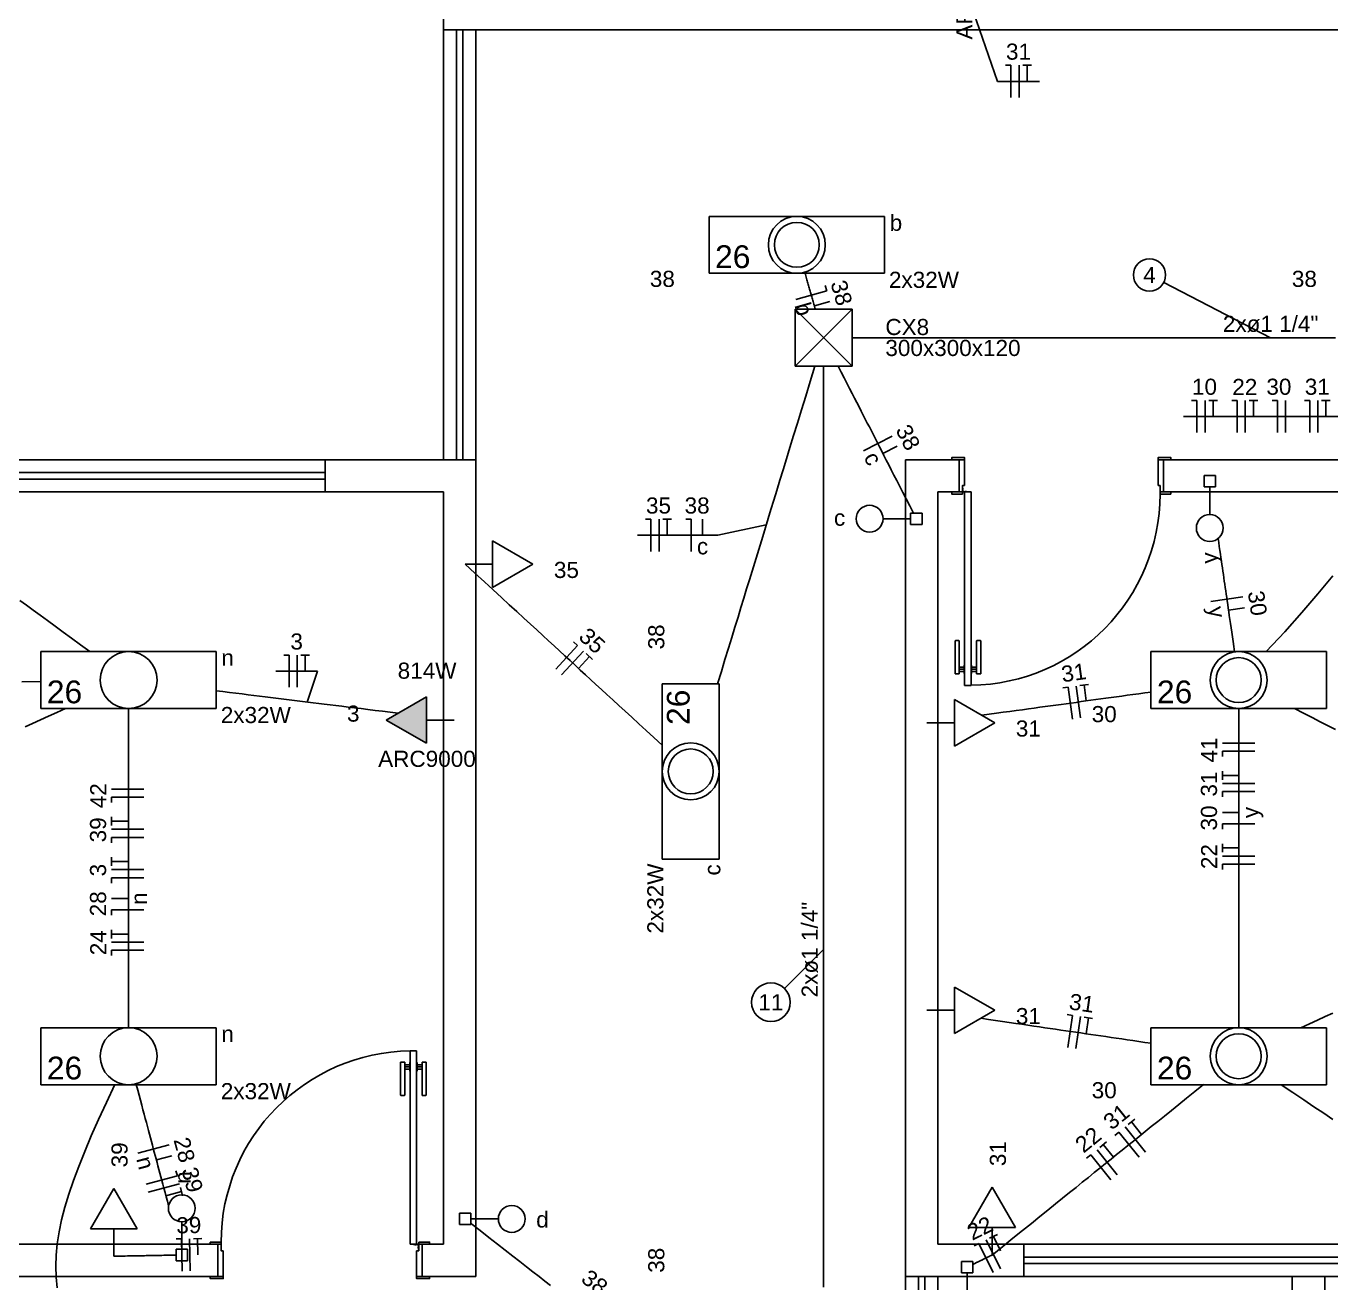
# Model space of a CAD drawing. Header units: millimetres. Extents: x -182 to 147, y -1396 to 58.
# Drawn here: x -159.95 to -147.8, y 31.37 to 43.06 of the extents above; entities that cross this region are included whole.
import ezdxf

# ---------------------------------------------------------------- set-up
doc = ezdxf.new("R2010")
doc.units = ezdxf.units.MM
doc.header["$LTSCALE"] = 10
doc.header["$MEASUREMENT"] = 0
for name, color, linetype in [('Arquitetura', 8, 'Continuous'), ('EL-Condutos', 4, 'Continuous'), ('EL-Fios (Fase 1)', 7, 'Continuous'), ('EL-Fios (Fase 2)', 7, 'Continuous'), ('EL-Fios (Fase 3)', 7, 'Continuous'), ('EL-Fios (Neutro)', 170, 'Continuous'), ('EL-Fios (Retorno)', 10, 'Continuous'), ('EL-Fios (Terra)', 90, 'Continuous'), ('EL-Textos conduto', 7, 'Continuous'), ('EL-Textos fios', 7, 'Continuous'), ('P-SIMBOL', 170, 'Continuous'), ('Textos', 7, 'Continuous')]:
    doc.layers.add(name, color=color, linetype=linetype)
doc.styles.add('Arial', font='arial.ttf')

msp = doc.modelspace()

# ---------------------------------------------------------------- hatches: boundary and pattern name
at = {"layer": 'P-SIMBOL', "linetype": 'Continuous'}
msp.add_hatch(color=256, dxfattribs=at).paths.add_polyline_path([(-156.2202, 36.8202), (-156.5952, 36.6037), (-156.2202, 36.3872)])

# ---------------------------------------------------------------- linework, layer by layer
at = {"layer": 'Arquitetura', "linetype": 'Continuous'}
for p, q in [((-156.063, 45.0259), (-156.063, 43.0259)), ((-143.032, 43.0259), (-155.762, 43.0259)), ((-156.063, 39.0259), (-178.8619, 39.0259)), ((-151.762, 39.0259), (-151.762, 31.4259)), ((-151.333, 39.0259), (-151.762, 39.0259)), ((-145.433, 39.0259), (-149.362, 39.0259)), ((-157.163, 38.9059), (-161.163, 38.9059)), ((-157.163, 38.8459), (-161.163, 38.8459)), ((-156.063, 38.7259), (-167.762, 38.7259)), ((-151.463, 38.7259), (-151.463, 31.7259)), ((-151.333, 38.7259), (-151.463, 38.7259)), ((-145.862, 38.7259), (-149.362, 38.7259)), ((-158.233, 31.7259), (-167.762, 31.7259)), ((-156.063, 31.7259), (-156.192, 31.7259)), ((-145.862, 31.7259), (-151.463, 31.7259)), ((-146.663, 31.6059), (-150.663, 31.6059)), ((-146.663, 31.5459), (-150.663, 31.5459)), ((-158.233, 31.4259), (-168.063, 31.4259)), ((-155.762, 31.4259), (-156.192, 31.4259)), ((-131.163, 31.4259), (-151.463, 31.4259)), ((-148.163, 29.7259), (-148.163, 31.4259)), ((-147.862, 29.7259), (-147.862, 31.4259))]:
    msp.add_line(p, q, dxfattribs=at)
at = {"layer": 'Arquitetura'}
for p, q in [((-155.762, 43.0259), (-156.063, 43.0259)), ((-156.063, 39.0259), (-156.063, 43.0259)), ((-155.942, 43.0259), (-155.942, 39.0259)), ((-155.882, 43.0259), (-155.882, 39.0259)), ((-155.762, 39.0259), (-155.762, 43.0259)), ((-157.163, 39.0259), (-157.163, 38.7259)), ((-156.063, 39.0259), (-155.762, 39.0259)), ((-155.762, 39.0259), (-155.762, 31.4259)), ((-151.23, 38.7589), (-151.23, 38.7539)), ((-156.063, 38.7259), (-156.063, 31.7259)), ((-151.199, 38.7289), (-151.206, 38.7289)), ((-156.325, 31.7229), (-156.319, 31.7229)), ((-156.296, 31.6929), (-156.296, 31.6989)), ((-150.663, 31.7259), (-150.663, 31.4259)), ((-151.463, 31.4259), (-151.762, 31.4259)), ((-151.762, 27.4259), (-151.762, 31.4259)), ((-151.643, 31.4259), (-151.643, 27.4259)), ((-151.583, 31.4259), (-151.583, 27.4259)), ((-151.463, 27.4259), (-151.463, 31.4259))]:
    msp.add_line(p, q, dxfattribs=at)
at = {"layer": 'Arquitetura', "color": 2}
for p, q in [((-151.213, 38.7259), (-151.213, 36.9259)), ((-151.152, 38.7259), (-151.213, 38.7259)), ((-151.152, 36.9259), (-151.152, 38.7259)), ((-151.213, 36.9259), (-151.152, 36.9259)), ((-156.313, 33.5259), (-156.373, 33.5259)), ((-156.373, 33.5259), (-156.373, 31.7259)), ((-156.313, 31.7259), (-156.313, 33.5259)), ((-156.373, 31.7259), (-156.313, 31.7259))]:
    msp.add_line(p, q, dxfattribs=at)
at = {"layer": 'Arquitetura', "color": 3, "linetype": 'Continuous'}
for p, q in [((-151.302, 37.3369), (-151.302, 37.0339)), ((-151.27, 37.3429), (-151.297, 37.3429)), ((-151.262, 37.0339), (-151.262, 37.3369)), ((-151.103, 37.0339), (-151.103, 37.3369)), ((-151.095, 37.3429), (-151.067, 37.3429)), ((-151.063, 37.3369), (-151.063, 37.0339)), ((-151.216, 37.1159), (-151.216, 37.0359)), ((-151.149, 37.1159), (-151.149, 37.0359)), ((-156.463, 33.1159), (-156.463, 33.4189)), ((-156.422, 33.4189), (-156.422, 33.1159)), ((-156.377, 33.3369), (-156.377, 33.4159)), ((-156.309, 33.3369), (-156.309, 33.4159)), ((-156.262, 33.4189), (-156.262, 33.1159)), ((-156.223, 33.1159), (-156.223, 33.4189)), ((-156.429, 33.1099), (-156.458, 33.1099)), ((-156.255, 33.1099), (-156.228, 33.1099))]:
    msp.add_line(p, q, dxfattribs=at)
at = {"layer": 'Arquitetura', "color": 3}
for p, q in [((-151.262, 37.0959), (-151.216, 37.0959)), ((-151.262, 37.0769), (-151.216, 37.0769)), ((-151.262, 37.0559), (-151.216, 37.0559)), ((-151.216, 37.1159), (-151.213, 37.1159)), ((-151.216, 37.0359), (-151.213, 37.0359)), ((-151.149, 37.1159), (-151.152, 37.1159)), ((-151.149, 37.0359), (-151.152, 37.0359)), ((-151.103, 37.0959), (-151.149, 37.0959)), ((-151.103, 37.0769), (-151.149, 37.0769)), ((-151.103, 37.0559), (-151.149, 37.0559)), ((-151.262, 37.0339), (-151.302, 37.0339)), ((-151.103, 37.0339), (-151.063, 37.0339)), ((-156.422, 33.4189), (-156.463, 33.4189)), ((-156.422, 33.3959), (-156.377, 33.3959)), ((-156.377, 33.4159), (-156.373, 33.4159)), ((-156.309, 33.4159), (-156.313, 33.4159)), ((-156.262, 33.3959), (-156.309, 33.3959)), ((-156.262, 33.4189), (-156.223, 33.4189)), ((-156.422, 33.3759), (-156.377, 33.3759)), ((-156.422, 33.3559), (-156.377, 33.3559)), ((-156.377, 33.3369), (-156.373, 33.3369)), ((-156.309, 33.3369), (-156.313, 33.3369)), ((-156.262, 33.3759), (-156.309, 33.3759)), ((-156.262, 33.3559), (-156.309, 33.3559))]:
    msp.add_line(p, q, dxfattribs=at)
for points in [[(-151.213, 39.0259), (-151.262, 39.0259), (-151.333, 39.0259), (-151.333, 39.0459), (-151.213, 39.0459), (-151.213, 39.0259)], [(-149.293, 39.0259), (-149.413, 39.0259), (-149.413, 39.0459), (-149.293, 39.0459), (-149.293, 39.0259)], [(-151.233, 38.7059), (-151.333, 38.7059), (-151.333, 38.7259), (-151.233, 38.7259), (-151.233, 38.7059)], [(-149.293, 38.7059), (-149.393, 38.7059), (-149.393, 38.7259), (-149.293, 38.7259), (-149.293, 38.7059)], [(-158.233, 31.7459), (-158.132, 31.7459), (-158.132, 31.7259), (-158.233, 31.7259), (-158.233, 31.7459)], [(-156.293, 31.7459), (-156.192, 31.7459), (-156.192, 31.7259), (-156.293, 31.7259), (-156.293, 31.7459)], [(-158.233, 31.4259), (-158.112, 31.4259), (-158.112, 31.4059), (-158.233, 31.4059), (-158.233, 31.4259)], [(-156.313, 31.4259), (-156.262, 31.4259), (-156.192, 31.4259), (-156.192, 31.4059), (-156.313, 31.4059), (-156.313, 31.4259)]]:
    msp.add_lwpolyline(points, close=True, dxfattribs=at)
at = {"layer": 'Arquitetura', "color": 2}
for points in [[(-151.213, 38.7859), (-151.233, 38.7859), (-151.233, 38.7259), (-151.262, 38.7259), (-151.262, 39.0259), (-151.213, 39.0259), (-151.213, 38.7859)], [(-149.413, 38.7859), (-149.393, 38.7859), (-149.393, 38.7259), (-149.362, 38.7259), (-149.362, 39.0259), (-149.413, 39.0259), (-149.413, 38.7859)], [(-158.112, 31.6659), (-158.132, 31.6659), (-158.132, 31.7259), (-158.163, 31.7259), (-158.163, 31.4259), (-158.112, 31.4259), (-158.112, 31.6659)], [(-156.313, 31.6659), (-156.293, 31.6659), (-156.293, 31.7259), (-156.262, 31.7259), (-156.262, 31.4259), (-156.313, 31.4259), (-156.313, 31.6659)]]:
    msp.add_lwpolyline(points, close=True, dxfattribs=at)
at = {"layer": 'Arquitetura', "color": 1}
for points in [[(-151.231, 38.7349), (-151.233, 38.7309), (-151.233, 38.7309), (-151.233, 38.7359), (-151.233, 38.7759), (-151.231, 38.7759), (-151.231, 38.7349)], [(-151.224, 38.7279), (-151.228, 38.7259), (-151.228, 38.7259), (-151.223, 38.7259), (-151.183, 38.7259), (-151.183, 38.7279), (-151.224, 38.7279)], [(-156.301, 31.7239), (-156.297, 31.7259), (-156.297, 31.7259), (-156.302, 31.7259), (-156.342, 31.7259), (-156.342, 31.7239), (-156.301, 31.7239)], [(-156.295, 31.7169), (-156.293, 31.7209), (-156.293, 31.7209), (-156.293, 31.7159), (-156.293, 31.6759), (-156.295, 31.6759), (-156.295, 31.7169)]]:
    msp.add_lwpolyline(points, dxfattribs=at)
at = {"layer": 'Arquitetura'}
for points in [[(-151.228, 38.7609), (-151.23, 38.7589), (-151.231, 38.7589)], [(-151.228, 38.7509), (-151.23, 38.7539), (-151.231, 38.7539)], [(-151.228, 38.7569), (-151.228, 38.7569), (-151.228, 38.7609), (-151.228, 38.7609), (-151.228, 38.7509), (-151.228, 38.7509), (-151.228, 38.7559), (-151.228, 38.7559)], [(-151.202, 38.7309), (-151.202, 38.7309), (-151.197, 38.7309), (-151.197, 38.7309), (-151.208, 38.7309), (-151.208, 38.7309), (-151.203, 38.7309), (-151.203, 38.7309)], [(-151.208, 38.7309), (-151.206, 38.7289), (-151.206, 38.7279)], [(-151.197, 38.7309), (-151.199, 38.7289), (-151.199, 38.7279)], [(-156.328, 31.7219), (-156.325, 31.7229), (-156.325, 31.7239)], [(-156.323, 31.7219), (-156.323, 31.7209), (-156.328, 31.7209), (-156.328, 31.7219), (-156.317, 31.7219), (-156.317, 31.7209), (-156.322, 31.7209), (-156.322, 31.7219)], [(-156.317, 31.7219), (-156.319, 31.7229), (-156.319, 31.7239)], [(-156.297, 31.7019), (-156.296, 31.6989), (-156.295, 31.6989)], [(-156.297, 31.6959), (-156.297, 31.6959), (-156.297, 31.6909), (-156.297, 31.6909), (-156.297, 31.7019), (-156.297, 31.7019), (-156.297, 31.6969), (-156.297, 31.6969)], [(-156.297, 31.6909), (-156.296, 31.6929), (-156.295, 31.6929)]]:
    msp.add_lwpolyline(points, dxfattribs=at)
at = {"layer": 'Arquitetura', "color": 1}
for centre in [(-151.228, 38.7309), (-156.297, 31.7209)]:
    msp.add_circle(centre, 0.005, dxfattribs=at)
at = {"layer": 'Arquitetura'}
for centre, start, end in [((-151.177, 38.7109), 270.777, 359.871), ((-156.348, 31.7419), 90.7769, 179.871)]:
    msp.add_arc(centre, 1.7842, start, end, dxfattribs=at)
at = {"layer": 'Arquitetura', "color": 3, "linetype": 'Continuous'}
for centre, start, end in [((-151.297, 37.3369), 99.4623, 180), ((-151.269, 37.3369), 0, 99.4623), ((-151.096, 37.3369), 80.5377, 180), ((-151.068, 37.3369), 0, 80.5377), ((-156.457, 33.1159), 180, 260.538), ((-156.428, 33.1159), 260.538, 0), ((-156.256, 33.1159), 180, 279.462), ((-156.229, 33.1159), 279.462, 0)]:
    msp.add_arc(centre, 0.006, start, end, dxfattribs=at)
at = {"layer": 'EL-Condutos', "linetype": 'Continuous'}
for points in [[(-152.6981, 40.7611), (-152.6945, 40.7485), (-152.6909, 40.7362), (-152.6875, 40.7242), (-152.6841, 40.7124), (-152.6807, 40.7009), (-152.6775, 40.6896), (-152.6743, 40.6784), (-152.6711, 40.6675), (-152.668, 40.6566), (-152.6649, 40.6459), (-152.6619, 40.6354), (-152.6588, 40.6249), (-152.6558, 40.6144), (-152.6529, 40.604), (-152.6499, 40.5936), (-152.6469, 40.5833), (-152.6439, 40.5729), (-152.6409, 40.5624), (-152.6379, 40.5519), (-152.6348, 40.5414), (-152.6317, 40.5307), (-152.6286, 40.5198), (-152.6255, 40.5089), (-152.6222, 40.4977), (-152.619, 40.4864), (-152.6157, 40.4749), (-152.6123, 40.4631), (-152.6088, 40.4511), (-152.6053, 40.4387), (-152.6016, 40.4261)], [(-147.7613, 40.1615), (-147.9652, 40.1615), (-148.1658, 40.1615), (-148.3649, 40.1615), (-148.5639, 40.1615), (-148.7646, 40.1615), (-148.9685, 40.1615), (-149.1772, 40.1615), (-149.3924, 40.1615), (-149.6157, 40.1615), (-149.8486, 40.1615), (-150.0928, 40.1615), (-150.35, 40.1615), (-150.6216, 40.1615), (-150.9094, 40.1615), (-151.2149, 40.1615), (-151.5398, 40.1615), (-151.8857, 40.1615), (-152.2541, 40.1615)], [(-153.5119, 36.9411), (-153.4765, 37.0567), (-153.4428, 37.1669), (-153.4106, 37.2721), (-153.3797, 37.3727), (-153.3501, 37.4694), (-153.3216, 37.5624), (-153.2941, 37.6522), (-153.2674, 37.7394), (-153.2414, 37.8243), (-153.2159, 37.9075), (-153.1908, 37.9893), (-153.166, 38.0703), (-153.1414, 38.1509), (-153.1167, 38.2314), (-153.0918, 38.3125), (-153.0667, 38.3946), (-153.0412, 38.478), (-153.015, 38.5633), (-152.9882, 38.6509), (-152.9605, 38.7413), (-152.9318, 38.8349), (-152.902, 38.9323), (-152.8709, 39.0337), (-152.8384, 39.1397), (-152.8044, 39.2508), (-152.7687, 39.3674), (-152.7312, 39.49), (-152.6917, 39.6189), (-152.65, 39.7548), (-152.6062, 39.898)], [(-152.5254, 39.8999), (-152.5254, 39.3821), (-152.5254, 38.8964), (-152.5254, 38.4407), (-152.5254, 38.0126), (-152.5254, 37.6098), (-152.5254, 37.23), (-152.5254, 36.871), (-152.5254, 36.5303), (-152.5254, 36.2058), (-152.5254, 35.895), (-152.5254, 35.5958), (-152.5254, 35.3058), (-152.5254, 35.0227), (-152.5254, 34.7442), (-152.5254, 34.468), (-152.5254, 34.1918), (-152.5254, 33.9133), (-152.5254, 33.6302), (-152.5254, 33.3402), (-152.5254, 33.0409), (-152.5254, 32.7302), (-152.5254, 32.4057), (-152.5254, 32.065), (-152.5254, 31.706), (-152.5254, 31.3262)], [(-151.6887, 38.5294), (-151.7233, 38.5969), (-151.756, 38.6608), (-151.7869, 38.7211), (-151.8162, 38.7781), (-151.8439, 38.8321), (-151.8701, 38.8834), (-151.8951, 38.932), (-151.9189, 38.9784), (-151.9416, 39.0226), (-151.9633, 39.0651), (-151.9842, 39.1059), (-152.0045, 39.1454), (-152.0242, 39.1838), (-152.0434, 39.2213), (-152.0623, 39.2581), (-152.0809, 39.2945), (-152.0995, 39.3308), (-152.1182, 39.3672), (-152.137, 39.4038), (-152.1561, 39.441), (-152.1755, 39.4791), (-152.1956, 39.5181), (-152.2162, 39.5584), (-152.2377, 39.6002), (-152.26, 39.6438), (-152.2834, 39.6894), (-152.3079, 39.7372), (-152.3336, 39.7874), (-152.3608, 39.8404), (-152.3894, 39.8963)], [(-148.7007, 37.2399), (-148.7077, 37.2879), (-148.7144, 37.334), (-148.7208, 37.3782), (-148.727, 37.4207), (-148.7329, 37.4615), (-148.7386, 37.5008), (-148.7441, 37.5388), (-148.7495, 37.5755), (-148.7546, 37.611), (-148.7596, 37.6455), (-148.7645, 37.679), (-148.7693, 37.7118), (-148.7739, 37.7438), (-148.7785, 37.7752), (-148.783, 37.8062), (-148.7875, 37.8368), (-148.7919, 37.8672), (-148.7963, 37.8975), (-148.8007, 37.9277), (-148.8051, 37.958), (-148.8095, 37.9886), (-148.814, 38.0195), (-148.8185, 38.0508), (-148.8232, 38.0827), (-148.8279, 38.1152), (-148.8327, 38.1486), (-148.8377, 38.1828), (-148.8428, 38.2181), (-148.8481, 38.2545), (-148.8536, 38.2922)], [(-154.0271, 36.3695), (-154.1042, 36.4403), (-154.1769, 36.507), (-154.2456, 36.5701), (-154.3107, 36.6299), (-154.3724, 36.6865), (-154.4312, 36.7405), (-154.4874, 36.7921), (-154.5413, 36.8416), (-154.5933, 36.8894), (-154.6437, 36.9357), (-154.6929, 36.9809), (-154.7413, 37.0253), (-154.7892, 37.0692), (-154.8368, 37.113), (-154.8847, 37.1569), (-154.9331, 37.2014), (-154.9824, 37.2466), (-155.0329, 37.293), (-155.0849, 37.3408), (-155.1389, 37.3904), (-155.1952, 37.4421), (-155.2541, 37.4962), (-155.316, 37.5531), (-155.3812, 37.6129), (-155.4501, 37.6762), (-155.523, 37.7432), (-155.6003, 37.8141), (-155.6823, 37.8894), (-155.7694, 37.9694), (-155.8619, 38.0543)], [(-148.4051, 37.2403), (-148.2331, 37.4261), (-148.0733, 37.6058), (-147.9247, 37.7792), (-147.7862, 37.9466)], [(-160.0039, 37.7158), (-159.9436, 37.6717), (-159.8812, 37.626), (-159.8164, 37.5786), (-159.7486, 37.529), (-159.6777, 37.4771), (-159.6031, 37.4225), (-159.5245, 37.365), (-159.4416, 37.3043), (-159.3539, 37.2401)], [(-159.986, 36.9593), (-159.8123, 36.9637)], [(-158.1777, 36.8758), (-158.1145, 36.868), (-158.0534, 36.8605), (-157.9943, 36.8532), (-157.9371, 36.8462), (-157.8815, 36.8393), (-157.8273, 36.8327), (-157.7744, 36.8262), (-157.7226, 36.8198), (-157.6717, 36.8136), (-157.6215, 36.8074), (-157.5718, 36.8013), (-157.5225, 36.7952), (-157.4733, 36.7892), (-157.4242, 36.7831), (-157.3748, 36.7771), (-157.325, 36.771), (-157.2747, 36.7648), (-157.2236, 36.7585), (-157.1716, 36.7521), (-157.1184, 36.7456), (-157.0639, 36.7389), (-157.008, 36.732), (-156.9504, 36.7249), (-156.8909, 36.7176), (-156.8294, 36.7101), (-156.7656, 36.7022), (-156.6995, 36.6941), (-156.6307, 36.6856), (-156.5592, 36.6769), (-156.4847, 36.6677)], [(-151.0533, 36.6485), (-150.984, 36.6579), (-150.9175, 36.6671), (-150.8535, 36.6758), (-150.7918, 36.6843), (-150.7323, 36.6924), (-150.6748, 36.7003), (-150.6192, 36.7079), (-150.5653, 36.7153), (-150.513, 36.7224), (-150.462, 36.7294), (-150.4122, 36.7362), (-150.3634, 36.7429), (-150.3156, 36.7495), (-150.2684, 36.7559), (-150.2218, 36.7623), (-150.1756, 36.7686), (-150.1296, 36.7749), (-150.0836, 36.7812), (-150.0376, 36.7875), (-149.9913, 36.7938), (-149.9446, 36.8002), (-149.8972, 36.8067), (-149.8491, 36.8133), (-149.8001, 36.82), (-149.75, 36.8269), (-149.6987, 36.8339), (-149.6459, 36.8411), (-149.5916, 36.8486), (-149.5355, 36.8562), (-149.4775, 36.8642)], [(-159.9549, 36.5412), (-159.886, 36.5723), (-159.8142, 36.6048), (-159.7393, 36.6386), (-159.661, 36.674), (-159.579, 36.7111)], [(-158.9929, 36.7103), (-158.9929, 36.5739), (-158.9929, 36.4451), (-158.9929, 36.3236), (-158.9929, 36.2088), (-158.9929, 36.1), (-158.9929, 35.9968), (-158.9929, 35.8986), (-158.9929, 35.8048), (-158.9929, 35.7149), (-158.9929, 35.6283), (-158.993, 35.5445), (-158.993, 35.4629), (-158.993, 35.383), (-158.993, 35.3042), (-158.993, 35.2259), (-158.993, 35.1477), (-158.993, 35.0689), (-158.993, 34.9889), (-158.993, 34.9074), (-158.9929, 34.8236), (-158.9929, 34.737), (-158.9929, 34.6471), (-158.9929, 34.5533), (-158.9929, 34.4551), (-158.9929, 34.3519), (-158.9929, 34.2431), (-158.9929, 34.1282), (-158.9929, 34.0067), (-158.9929, 33.878), (-158.9929, 33.7415)], [(-148.6623, 36.7101), (-148.6623, 36.5737), (-148.6623, 36.4449), (-148.6623, 36.3234), (-148.6623, 36.2086), (-148.6623, 36.0998), (-148.6623, 35.9966), (-148.6623, 35.8984), (-148.6623, 35.8046), (-148.6623, 35.7147), (-148.6623, 35.6281), (-148.6624, 35.5443), (-148.6624, 35.4627), (-148.6624, 35.3828), (-148.6624, 35.304), (-148.6624, 35.2257), (-148.6624, 35.1475), (-148.6624, 35.0687), (-148.6624, 34.9887), (-148.6624, 34.9072), (-148.6623, 34.8234), (-148.6623, 34.7368), (-148.6623, 34.6469), (-148.6623, 34.5531), (-148.6623, 34.4549), (-148.6623, 34.3517), (-148.6623, 34.2429), (-148.6623, 34.128), (-148.6623, 34.0065), (-148.6623, 33.8778), (-148.6623, 33.7413)], [(-147.7606, 36.5157), (-147.8306, 36.5513), (-147.9035, 36.5886), (-147.9798, 36.6275), (-148.0598, 36.6683), (-148.1436, 36.7111)], [(-151.0607, 33.8288), (-150.991, 33.8185), (-150.9239, 33.8087), (-150.8594, 33.7992), (-150.7973, 33.79), (-150.7374, 33.7812), (-150.6796, 33.7727), (-150.6237, 33.7645), (-150.5694, 33.7565), (-150.5168, 33.7487), (-150.4655, 33.7412), (-150.4155, 33.7338), (-150.3665, 33.7266), (-150.3184, 33.7195), (-150.271, 33.7126), (-150.2242, 33.7057), (-150.1778, 33.6988), (-150.1317, 33.692), (-150.0856, 33.6853), (-150.0394, 33.6785), (-149.9929, 33.6716), (-149.946, 33.6647), (-149.8986, 33.6577), (-149.8503, 33.6506), (-149.8012, 33.6434), (-149.7509, 33.636), (-149.6994, 33.6284), (-149.6465, 33.6206), (-149.592, 33.6126), (-149.5357, 33.6043), (-149.4775, 33.5957)], [(-147.7864, 33.8761), (-147.8559, 33.8443), (-147.9284, 33.8112), (-148.0042, 33.7765), (-148.0835, 33.7403)], [(-159.1203, 33.2124), (-159.1994, 33.0451), (-159.2726, 32.8858), (-159.3401, 32.734), (-159.4015, 32.5892), (-159.4569, 32.4509), (-159.5062, 32.3186), (-159.5492, 32.1919), (-159.5859, 32.0702), (-159.6161, 31.9532), (-159.6398, 31.8402), (-159.6568, 31.7307), (-159.6671, 31.6245), (-159.6705, 31.5208), (-159.667, 31.4193), (-159.6565, 31.3194)], [(-158.9222, 33.2118), (-158.9085, 33.1608), (-158.8955, 33.1121), (-158.883, 33.0654), (-158.871, 33.0206), (-158.8595, 32.9777), (-158.8485, 32.9364), (-158.8378, 32.8966), (-158.8275, 32.8582), (-158.8176, 32.8211), (-158.8079, 32.7851), (-158.7986, 32.75), (-158.7894, 32.7158), (-158.7804, 32.6822), (-158.7716, 32.6492), (-158.7629, 32.6167), (-158.7542, 32.5844), (-158.7456, 32.5522), (-158.737, 32.5201), (-158.7284, 32.4878), (-158.7197, 32.4553), (-158.7109, 32.4223), (-158.7019, 32.3888), (-158.6927, 32.3547), (-158.6834, 32.3197), (-158.6737, 32.2837), (-158.6638, 32.2467), (-158.6536, 32.2084), (-158.643, 32.1687), (-158.6319, 32.1275), (-158.6205, 32.0847)], [(-150.9571, 31.6259), (-150.8575, 31.7062), (-150.7636, 31.7819), (-150.6751, 31.8532), (-150.5917, 31.9205), (-150.5129, 31.984), (-150.4384, 32.0441), (-150.3678, 32.101), (-150.3008, 32.155), (-150.237, 32.2064), (-150.176, 32.2556), (-150.1175, 32.3027), (-150.0611, 32.3482), (-150.0065, 32.3923), (-149.9532, 32.4352), (-149.9009, 32.4773), (-149.8493, 32.519), (-149.798, 32.5603), (-149.7465, 32.6018), (-149.6947, 32.6436), (-149.642, 32.6861), (-149.5881, 32.7295), (-149.5327, 32.7742), (-149.4754, 32.8204), (-149.4158, 32.8684), (-149.3535, 32.9186), (-149.2883, 32.9712), (-149.2197, 33.0265), (-149.1473, 33.0848), (-149.0709, 33.1464), (-148.99, 33.2116)], [(-147.7846, 32.8873), (-147.8708, 32.9451), (-147.9616, 33.006), (-148.0574, 33.0702), (-148.1587, 33.1381), (-148.266, 33.21)], [(-155.8102, 31.9216), (-155.7224, 31.8531), (-155.6396, 31.7886), (-155.5614, 31.7277), (-155.4877, 31.6703), (-155.418, 31.616), (-155.3521, 31.5647), (-155.2895, 31.5159), (-155.23, 31.4696), (-155.1732, 31.4253), (-155.1189, 31.383), (-155.0666, 31.3423)], [(-159.1312, 31.6143), (-159.1023, 31.6148), (-159.0751, 31.6153), (-159.0496, 31.6158), (-159.0256, 31.6162), (-159.0031, 31.6167), (-158.9818, 31.617), (-158.9616, 31.6174), (-158.9425, 31.6178), (-158.9244, 31.6181), (-158.907, 31.6184), (-158.8904, 31.6187), (-158.8743, 31.619), (-158.8587, 31.6193), (-158.8435, 31.6196), (-158.8284, 31.6199), (-158.8135, 31.6201), (-158.7986, 31.6204), (-158.7835, 31.6207), (-158.7682, 31.621), (-158.7526, 31.6212), (-158.7365, 31.6215), (-158.7197, 31.6219), (-158.7023, 31.6222), (-158.684, 31.6225), (-158.6648, 31.6229), (-158.6445, 31.6232), (-158.6231, 31.6236), (-158.6003, 31.624), (-158.5762, 31.6245), (-158.5505, 31.625)], [(-150.9571, 31.6259), (-150.9664, 31.6214), (-150.9752, 31.6171), (-150.9835, 31.6131), (-150.9914, 31.6092), (-150.9989, 31.6056), (-151.0061, 31.6021), (-151.0128, 31.5988), (-151.0193, 31.5957), (-151.0254, 31.5927), (-151.0313, 31.5898), (-151.037, 31.5871), (-151.0424, 31.5844), (-151.0477, 31.5819), (-151.0528, 31.5794), (-151.0578, 31.5769), (-151.0627, 31.5746), (-151.0675, 31.5722), (-151.0723, 31.5699), (-151.0771, 31.5676), (-151.0819, 31.5652), (-151.0867, 31.5629), (-151.0916, 31.5605), (-151.0967, 31.558), (-151.1018, 31.5555), (-151.1072, 31.5529), (-151.1127, 31.5502), (-151.1184, 31.5474), (-151.1244, 31.5445), (-151.1307, 31.5415), (-151.1373, 31.5383)]]:
    msp.add_lwpolyline(points, dxfattribs=at)
at = {"layer": 'EL-Fios (Fase 1)'}
for p, q in [((-150.7063, 42.397), (-150.7063, 42.697)), ((-147.9255, 39.2787), (-147.9255, 39.5787)), ((-154.0566, 38.1734), (-154.0566, 38.4734)), ((-154.9629, 37.0251), (-154.76, 37.2461)), ((-150.1341, 36.6229), (-150.1748, 36.9201)), ((-148.5124, 36.0132), (-148.8124, 36.0132)), ((-158.851, 35.5869), (-159.151, 35.5869)), ((-150.1789, 33.5474), (-150.1352, 33.8442)), ((-149.5298, 32.5839), (-149.718, 32.8175)), ((-158.8097, 32.2114), (-158.5199, 32.289)), ((-158.42, 31.4773), (-158.4255, 31.7773))]:
    msp.add_line(p, q, dxfattribs=at)
at = {"layer": 'EL-Fios (Fase 2)'}
for p, q in [((-148.9755, 39.2787), (-148.9755, 39.5787)), ((-148.6005, 39.2787), (-148.6005, 39.5787)), ((-152.1548, 39.1098), (-151.8879, 39.2467)), ((-157.424, 36.9084), (-157.424, 37.2084)), ((-158.851, 35.9619), (-159.151, 35.9619)), ((-148.5124, 35.3382), (-148.8124, 35.3382)), ((-158.851, 35.2119), (-159.151, 35.2119)), ((-149.7925, 32.3721), (-149.9808, 32.6056)), ((-150.8803, 31.4965), (-151.0115, 31.7662))]:
    msp.add_line(p, q, dxfattribs=at)
at = {"layer": 'EL-Fios (Fase 3)'}
for p, q in [((-148.2255, 39.2787), (-148.2255, 39.5787)), ((-148.9203, 37.7079), (-148.6234, 37.7511)), ((-148.5124, 36.3882), (-148.8124, 36.3882)), ((-158.851, 34.5369), (-159.151, 34.5369)), ((-158.9066, 32.5737), (-158.6169, 32.6513))]:
    msp.add_line(p, q, dxfattribs=at)
at = {"layer": 'EL-Fios (Neutro)'}
for p, q in [((-150.8313, 42.697), (-150.7813, 42.697)), ((-150.7813, 42.397), (-150.7813, 42.697)), ((-152.7836, 40.5161), (-152.4953, 40.5991)), ((-152.5092, 40.6472), (-152.4953, 40.5991)), ((-149.1005, 39.5787), (-149.0505, 39.5787)), ((-149.0505, 39.2787), (-149.0505, 39.5787)), ((-148.7255, 39.5787), (-148.6755, 39.5787)), ((-148.6755, 39.2787), (-148.6755, 39.5787)), ((-148.3505, 39.5787), (-148.3005, 39.5787)), ((-148.3005, 39.2787), (-148.3005, 39.5787)), ((-148.0505, 39.5787), (-148.0005, 39.5787)), ((-148.0005, 39.2787), (-148.0005, 39.5787)), ((-154.1816, 38.4734), (-154.1316, 38.4734)), ((-154.1316, 38.1734), (-154.1316, 38.4734)), ((-153.8066, 38.4734), (-153.7566, 38.4734)), ((-153.7566, 38.1734), (-153.7566, 38.4734)), ((-155.0182, 37.0759), (-154.8153, 37.2968)), ((-154.8521, 37.3306), (-154.8153, 37.2968)), ((-157.549, 37.2084), (-157.499, 37.2084)), ((-157.499, 36.9084), (-157.499, 37.2084)), ((-150.2987, 36.9032), (-150.2491, 36.91)), ((-150.2084, 36.6127), (-150.2491, 36.91)), ((-148.5124, 36.3132), (-148.8124, 36.3132)), ((-148.8124, 36.2632), (-148.8124, 36.3132)), ((-158.851, 35.8869), (-159.151, 35.8869)), ((-159.151, 35.8369), (-159.151, 35.8869)), ((-148.5124, 35.9382), (-148.8124, 35.9382)), ((-148.8124, 35.8882), (-148.8124, 35.9382)), ((-148.5124, 35.6382), (-148.8124, 35.6382)), ((-148.8124, 35.5882), (-148.8124, 35.6382)), ((-158.851, 35.5119), (-159.151, 35.5119)), ((-159.151, 35.4619), (-159.151, 35.5119)), ((-148.5124, 35.2632), (-148.8124, 35.2632)), ((-148.8124, 35.2132), (-148.8124, 35.2632)), ((-158.851, 35.1369), (-159.151, 35.1369)), ((-159.151, 35.0869), (-159.151, 35.1369)), ((-158.851, 34.8369), (-159.151, 34.8369)), ((-159.151, 34.7869), (-159.151, 34.8369)), ((-158.851, 34.4619), (-159.151, 34.4619)), ((-159.151, 34.4119), (-159.151, 34.4619)), ((-150.2589, 33.8624), (-150.2094, 33.8551)), ((-150.2531, 33.5583), (-150.2094, 33.8551)), ((-149.8153, 32.739), (-149.7764, 32.7704)), ((-149.5881, 32.5368), (-149.7764, 32.7704)), ((-150.0781, 32.5272), (-150.0392, 32.5586)), ((-149.8509, 32.325), (-150.0392, 32.5586)), ((-158.8291, 32.2839), (-158.5393, 32.3615)), ((-158.5522, 32.4098), (-158.5393, 32.3615)), ((-158.5504, 31.775), (-158.5004, 31.7759)), ((-158.4949, 31.476), (-158.5004, 31.7759)), ((-151.1239, 31.7116), (-151.079, 31.7334)), ((-150.9477, 31.4637), (-151.079, 31.7334))]:
    msp.add_line(p, q, dxfattribs=at)
at = {"layer": 'EL-Fios (Retorno)'}
for p, q in [((-152.6104, 40.4567), (-152.4663, 40.4982)), ((-151.9734, 39.0848), (-151.84, 39.1533)), ((-153.6516, 38.3234), (-153.6516, 38.4734)), ((-148.7568, 37.6256), (-148.6083, 37.6472)), ((-148.6624, 35.7432), (-148.8124, 35.7432)), ((-159.001, 34.9419), (-159.151, 34.9419)), ((-158.7346, 32.511), (-158.5897, 32.5498))]:
    msp.add_line(p, q, dxfattribs=at)
at = {"layer": 'EL-Fios (Terra)'}
for p, q in [((-150.6713, 42.697), (-150.5913, 42.697)), ((-150.6313, 42.547), (-150.6313, 42.697)), ((-148.9405, 39.5787), (-148.8605, 39.5787)), ((-148.9005, 39.4287), (-148.9005, 39.5787)), ((-148.5655, 39.5787), (-148.4855, 39.5787)), ((-148.5255, 39.4287), (-148.5255, 39.5787)), ((-147.8905, 39.5787), (-147.8105, 39.5787)), ((-147.8505, 39.4287), (-147.8505, 39.5787)), ((-154.0216, 38.4734), (-153.9416, 38.4734)), ((-153.9816, 38.3234), (-153.9816, 38.4734)), ((-157.389, 37.2084), (-157.309, 37.2084)), ((-157.349, 37.0584), (-157.349, 37.2084)), ((-154.8062, 37.0849), (-154.7048, 37.1954)), ((-154.7342, 37.2224), (-154.6753, 37.1683)), ((-150.1401, 36.9249), (-150.0609, 36.9357)), ((-150.0802, 36.7817), (-150.1005, 36.9303)), ((-148.8124, 36.0482), (-148.8124, 36.1282)), ((-148.6624, 36.0882), (-148.8124, 36.0882)), ((-159.151, 35.6219), (-159.151, 35.7019)), ((-159.001, 35.6619), (-159.151, 35.6619)), ((-148.8124, 35.3732), (-148.8124, 35.4532)), ((-148.6624, 35.4132), (-148.8124, 35.4132)), ((-159.151, 35.2469), (-159.151, 35.3269)), ((-159.001, 35.2869), (-159.151, 35.2869)), ((-159.151, 34.5719), (-159.151, 34.6519)), ((-159.001, 34.6119), (-159.151, 34.6119)), ((-150.1006, 33.8391), (-150.0215, 33.8274)), ((-150.0829, 33.6849), (-150.061, 33.8333)), ((-149.6908, 32.8394), (-149.6285, 32.8896)), ((-149.5655, 32.7477), (-149.6596, 32.8645)), ((-149.9535, 32.6276), (-149.8913, 32.6778)), ((-149.8283, 32.5359), (-149.9224, 32.6527)), ((-158.6454, 32.1778), (-158.5005, 32.2166)), ((-158.5108, 32.2552), (-158.4902, 32.1779)), ((-150.9801, 31.7816), (-150.9081, 31.8166)), ((-158.3905, 31.7779), (-158.3105, 31.7794)), ((-158.3477, 31.6287), (-158.3505, 31.7787)), ((-150.8785, 31.6642), (-150.9441, 31.7991))]:
    msp.add_line(p, q, dxfattribs=at)
at = {"layer": 'EL-Textos fios'}
for p, q in [((-151.1299, 43.1916), (-150.9063, 42.547)), ((-150.9063, 42.547), (-150.5163, 42.547)), ((-148.3649, 40.1615), (-149.3589, 40.6763)), ((-149.1755, 39.4287), (-147.4193, 39.4287)), ((-153.0592, 38.419), (-153.5086, 38.3234)), ((-154.2566, 38.3234), (-153.5086, 38.3234)), ((-157.624, 37.0584), (-157.234, 37.0584)), ((-157.3313, 36.7717), (-157.234, 37.0584)), ((-152.5254, 34.468), (-152.8881, 34.1053))]:
    msp.add_line(p, q, dxfattribs=at)
for centre, radius in [((-149.4921, 40.7453), 0.15), ((-153.0154, 33.978), 0.18)]:
    msp.add_circle(centre, radius, dxfattribs=at)
at = {"layer": 'P-SIMBOL'}
for p, q in [((-153.5903, 41.2907), (-151.9583, 41.2907)), ((-153.5903, 41.2907), (-153.5903, 40.7607)), ((-151.9583, 41.2907), (-151.9583, 40.7607)), ((-153.5903, 40.7607), (-151.9583, 40.7607)), ((-152.7904, 40.4265), (-152.2604, 40.4265)), ((-152.7904, 40.4265), (-152.7904, 39.8965)), ((-152.7904, 40.4265), (-152.2604, 39.8965)), ((-152.2604, 40.4265), (-152.7904, 39.8965)), ((-152.2604, 40.4265), (-152.2604, 39.8965)), ((-152.7904, 39.8965), (-152.2604, 39.8965)), ((-148.9841, 38.879), (-148.878, 38.879)), ((-148.9841, 38.7729), (-148.9841, 38.879)), ((-148.878, 38.879), (-148.878, 38.7729)), ((-148.878, 38.7729), (-148.9841, 38.7729)), ((-148.9311, 38.5159), (-148.9311, 38.7729)), ((-151.7149, 38.4241), (-151.7149, 38.5302)), ((-151.7149, 38.5302), (-151.6088, 38.5302)), ((-151.6088, 38.5302), (-151.6088, 38.4241)), ((-151.9719, 38.4771), (-151.7149, 38.4771)), ((-151.6088, 38.4241), (-151.7149, 38.4241)), ((-155.6059, 38.2708), (-155.2309, 38.0543)), ((-155.6059, 37.8378), (-155.6059, 38.2708)), ((-155.6059, 38.0543), (-155.8619, 38.0543)), ((-155.2309, 38.0543), (-155.6059, 37.8378)), ((-159.8089, 37.2409), (-158.1769, 37.2409)), ((-159.8089, 37.2409), (-159.8089, 36.7109)), ((-158.1769, 37.2409), (-158.1769, 36.7109)), ((-149.4783, 37.2407), (-147.8463, 37.2407)), ((-149.4783, 37.2407), (-149.4783, 36.7107)), ((-147.8463, 37.2407), (-147.8463, 36.7107)), ((-153.4967, 36.9418), (-154.0267, 36.9418)), ((-154.0267, 36.9418), (-154.0267, 35.3098)), ((-153.4967, 36.9418), (-153.4967, 35.3098)), ((-156.5952, 36.6037), (-156.2202, 36.8202)), ((-156.2202, 36.8202), (-156.2202, 36.3872)), ((-151.3069, 36.7952), (-150.9319, 36.5787)), ((-151.3069, 36.3622), (-151.3069, 36.7952)), ((-159.8089, 36.7109), (-158.1769, 36.7109)), ((-149.4783, 36.7107), (-147.8463, 36.7107)), ((-156.2202, 36.3872), (-156.5952, 36.6037)), ((-156.2202, 36.6037), (-155.9642, 36.6037)), ((-151.3069, 36.5787), (-151.5629, 36.5787)), ((-150.9319, 36.5787), (-151.3069, 36.3622)), ((-153.4967, 35.3098), (-154.0267, 35.3098)), ((-151.3069, 34.1192), (-150.9319, 33.9027)), ((-151.3069, 33.6862), (-151.3069, 34.1192)), ((-151.3069, 33.9027), (-151.5629, 33.9027)), ((-150.9319, 33.9027), (-151.3069, 33.6862)), ((-159.8089, 33.7409), (-158.1769, 33.7409)), ((-159.8089, 33.7409), (-159.8089, 33.2109)), ((-158.1769, 33.7409), (-158.1769, 33.2109)), ((-149.4783, 33.7407), (-147.8463, 33.7407)), ((-149.4783, 33.7407), (-149.4783, 33.2107)), ((-147.8463, 33.7407), (-147.8463, 33.2107)), ((-159.8089, 33.2109), (-158.1769, 33.2109)), ((-149.4783, 33.2107), (-147.8463, 33.2107)), ((-159.3477, 31.8703), (-159.1312, 32.2453)), ((-159.1312, 32.2453), (-158.9147, 31.8703)), ((-151.1736, 31.8819), (-150.9571, 32.2569)), ((-150.9571, 32.2569), (-150.7406, 31.8819)), ((-158.4977, 31.936), (-158.4977, 31.679)), ((-155.9149, 31.9088), (-155.9149, 32.0148)), ((-155.9149, 32.0148), (-155.8088, 32.0148)), ((-155.8088, 32.0148), (-155.8088, 31.9088)), ((-155.5519, 31.9618), (-155.8088, 31.9618)), ((-158.9147, 31.8703), (-159.3477, 31.8703)), ((-159.1312, 31.8703), (-159.1312, 31.6143)), ((-155.8088, 31.9088), (-155.9149, 31.9088)), ((-150.7406, 31.8819), (-151.1736, 31.8819)), ((-150.9571, 31.8819), (-150.9571, 31.6259)), ((-158.5507, 31.679), (-158.4446, 31.679)), ((-158.5507, 31.5729), (-158.5507, 31.679)), ((-158.4446, 31.5729), (-158.5507, 31.5729)), ((-158.4446, 31.679), (-158.4446, 31.5729)), ((-151.2433, 31.5655), (-151.1372, 31.5655)), ((-151.2433, 31.4594), (-151.2433, 31.5655)), ((-151.1372, 31.4594), (-151.2433, 31.4594)), ((-151.1903, 31.2025), (-151.1903, 31.4594)), ((-151.1372, 31.5655), (-151.1372, 31.4594))]:
    msp.add_line(p, q, dxfattribs=at)
for centre, radius in [((-152.7743, 41.0257), 0.265), ((-152.7743, 41.0257), 0.2092), ((-152.0969, 38.4771), 0.125), ((-148.9311, 38.3909), 0.125), ((-158.9929, 36.9759), 0.265), ((-148.6623, 36.9757), 0.265), ((-148.6623, 36.9757), 0.2092), ((-153.7617, 36.1258), 0.265), ((-153.7617, 36.1258), 0.2092), ((-158.9929, 33.4759), 0.265), ((-148.6623, 33.4757), 0.265), ((-148.6623, 33.4757), 0.2092), ((-158.4977, 32.061), 0.125), ((-155.4269, 31.9618), 0.125)]:
    msp.add_circle(centre, radius, dxfattribs=at)

# ---------------------------------------------------------------- texts
at = {"layer": 'EL-Textos conduto', "insert": (-148.3649, 40.212), "char_height": 0.15, "width": 1.62, "attachment_point": 8, "line_spacing_factor": 0.6, "style": 'Arial'}
msp.add_mtext('2xø1 1/4"', dxfattribs=at)
at = {"layer": 'EL-Textos conduto', "insert": (-152.5759, 34.468), "char_height": 0.15, "width": 1.62, "attachment_point": 8, "rotation": 90.00021, "line_spacing_factor": 0.6, "style": 'Arial'}
msp.add_mtext('2xø1 1/4"', dxfattribs=at)
at = {"layer": 'EL-Textos fios', "char_height": 0.15, "attachment_point": 8, "line_spacing_factor": 0.6, "style": 'Arial'}
for s, insert, width in [('31', (-150.7113, 42.7465), 0.36), ('4', (-149.4921, 40.6703), 0.18), ('10', (-148.9805, 39.6282), 0.36), ('22', (-148.6055, 39.6282), 0.36), ('30', (-148.288, 39.6282), 0.36), ('31', (-147.9305, 39.6282), 0.36), ('35', (-154.0616, 38.5229), 0.36), ('38', (-153.7023, 38.5229), 0.36), ('c', (-153.6516, 38.1434), 0.18), ('3', (-157.429, 37.2579), 0.18), ('11', (-153.0154, 33.903), 0.36)]:
    msp.add_mtext(s, dxfattribs=dict(at, insert=insert, width=width))
for s, insert, width, rotation in [('38', (-152.432, 40.5579), 0.36, 286.06064), ('b', (-152.7834, 40.4069), 0.18, 286.06064), ('38', (-151.8076, 39.1987), 0.36, 297.14164), ('c', (-152.1336, 39.0027), 0.18, 297.14164), ('30', (-148.563, 37.6797), 0.36, 278.26841), ('y', (-148.9839, 37.5926), 0.18, 278.26841), ('35', (-154.7302, 37.2859), 0.36, 317.44154), ('31', (-150.1865, 36.9685), 0.36, 7.79223), ('41', (-148.8619, 36.3257), 0.36, 90.00021), ('31', (-148.8619, 36.0082), 0.36, 90.00021), ('42', (-159.2005, 35.8994), 0.36, 90.00021), ('30', (-148.8619, 35.6926), 0.36, 90.00021), ('y', (-148.4329, 35.7432), 0.18, 90.00021), ('39', (-159.2005, 35.5819), 0.36, 90.00021), ('22', (-148.8619, 35.3332), 0.36, 90.00021), ('3', (-159.2005, 35.2069), 0.18, 90.00021), ('28', (-159.2005, 34.8941), 0.36, 90.00021), ('n', (-158.821, 34.9419), 0.18, 90.00021), ('24', (-159.2005, 34.5319), 0.36, 90.00021), ('31', (-150.133, 33.8939), 0.36, 351.6242), ('31', (-149.753, 32.8529), 0.36, 38.87519), ('22', (-150.0157, 32.641), 0.36, 38.87519), ('28', (-158.5478, 32.5847), 0.36, 284.98348), ('n', (-158.9085, 32.4645), 0.18, 284.98348), ('39', (-158.4734, 32.3066), 0.36, 284.98348), ('39', (-158.4314, 31.8267), 0.36, 1.04851), ('22', (-151.0377, 31.8086), 0.36, 25.94353), ('38', (-154.7023, 31.3114), 0.36, 322.08249)]:
    msp.add_mtext(s, dxfattribs=dict(at, insert=insert, width=width, rotation=rotation))
at = {"layer": 'P-SIMBOL', "char_height": 0.2118, "width": 0.50832, "attachment_point": 7, "line_spacing_factor": 0.6, "style": 'Arial'}
for insert in [(-153.5353, 40.8066), (-159.7539, 36.7568), (-149.4233, 36.7566), (-159.7539, 33.2568), (-149.4233, 33.2566)]:
    msp.add_mtext('26', dxfattribs=dict(at, insert=insert))
at = {"layer": 'P-SIMBOL', "insert": (-153.769, 36.8868), "char_height": 0.2118, "width": 0.50832, "attachment_point": 9, "rotation": 90.00021, "line_spacing_factor": 0.6, "style": 'Arial'}
msp.add_mtext('26', dxfattribs=at)
at = {"layer": 'Textos', "char_height": 0.15, "rotation": 90.00021, "line_spacing_factor": 0.6, "style": 'Arial'}
for s, insert, width, attachment_point in [('ARC12000', (-151.1379, 43.4478), 1.44, 8), ('y', (-148.8141, 38.1639), 0.18, 9), ('38', (-154.0054, 37.4937), 0.36, 9), ('2x32W', (-154.014, 35.2689), 0.9, 9), ('c', (-153.4839, 35.2617), 0.18, 9), ('31', (-150.8263, 32.5693), 0.36, 8), ('39', (-159.0004, 32.5577), 0.36, 8), ('n', (-158.4152, 32.2879), 0.18, 7), ('38', (-154.0054, 31.6938), 0.36, 9)]:
    msp.add_mtext(s, dxfattribs=dict(at, insert=insert, width=width, attachment_point=attachment_point))
at = {"layer": 'Textos', "char_height": 0.15, "line_spacing_factor": 0.6, "style": 'Arial'}
for s, insert, width, attachment_point in [('b', (-151.9101, 41.1536), 0.18, 7), ('38', (-154.1422, 40.632), 0.36, 7), ('2x32W', (-151.9174, 40.6234), 0.9, 7), ('38', (-148.1674, 40.632), 0.36, 7), ('CX8', (-151.9504, 40.184), 0.54, 7), ('300x300x120', (-151.9504, 39.989), 1.98, 7), ('c', (-152.3239, 38.4096), 0.18, 9), ('35', (-154.9185, 37.9236), 0.36, 8), ('n', (-158.1303, 37.1084), 0.18, 7), ('814W', (-156.2153, 36.9862), 0.72, 8), ('2x32W', (-158.1351, 36.5735), 0.9, 7), ('3', (-156.902, 36.5868), 0.18, 8), ('30', (-150.0302, 36.582), 0.36, 7), ('31', (-150.6195, 36.4479), 0.36, 8), ('ARC9000', (-156.2162, 36.1659), 1.26, 8), ('31', (-150.6195, 33.772), 0.36, 8), ('n', (-158.1303, 33.6084), 0.18, 7), ('2x32W', (-158.1351, 33.0735), 0.9, 7), ('30', (-150.0302, 33.082), 0.36, 7), ('d', (-155.1999, 31.8793), 0.18, 7)]:
    msp.add_mtext(s, dxfattribs=dict(at, insert=insert, width=width, attachment_point=attachment_point))

doc.saveas('drawing.dxf')
